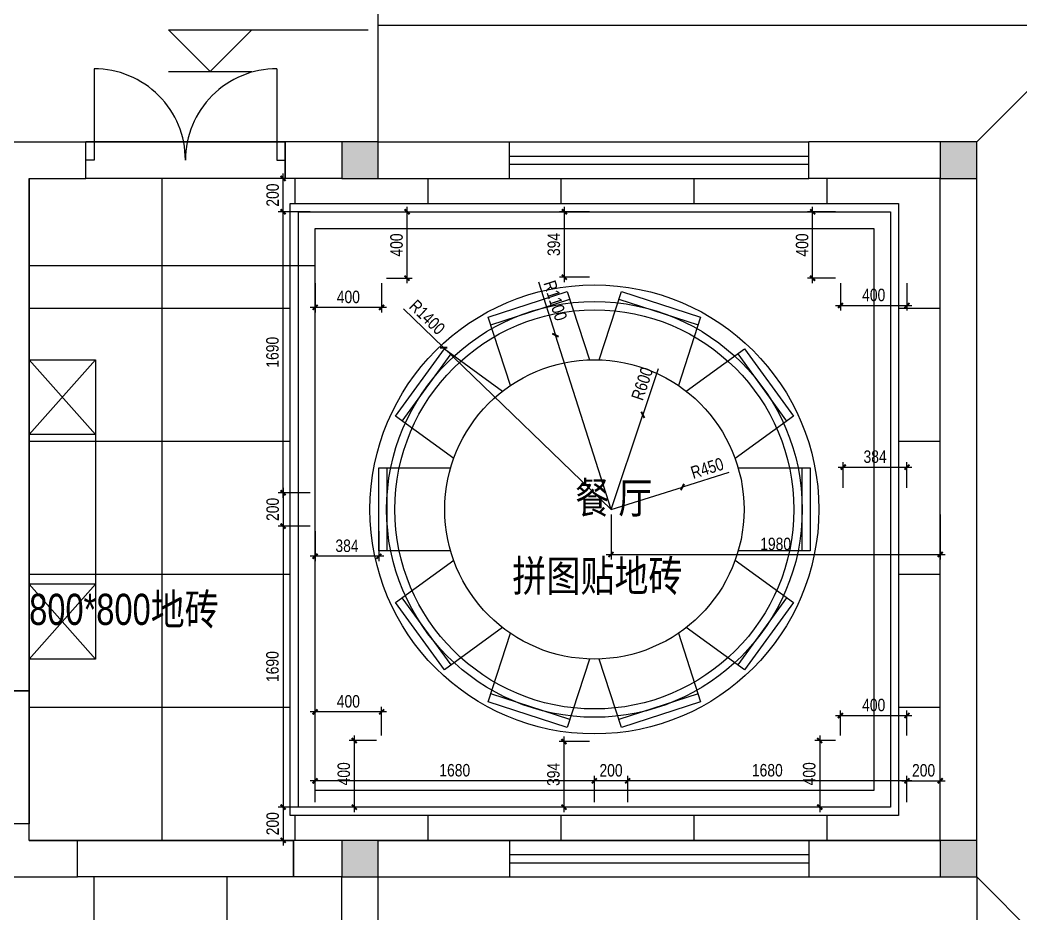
# Model space of a CAD drawing. Extents: x 160245 to 405305, y -111140 to 232735.
# Drawn here: x 173350 to 179371, y 222116 to 227491 of the extents above; entities that cross this region are included whole.
import ezdxf

# ---------------------------------------------------------------- set-up
doc = ezdxf.new("R2010")
doc.units = 0
doc.header["$LTSCALE"] = 10
doc.header["$MEASUREMENT"] = 0
doc.layers.get('Defpoints').update_dxf_attribs({"color": 229})
for name, color, linetype in [('Door 门', 107, 'Continuous'), ('E 立面标注尺寸', 9, 'Continuous'), ('P-Furniture 家具', 153, 'Continuous'), ('P-O wall 原始墙体', 245, 'Continuous'), ('P-Stair 楼梯（原建筑设备）', 159, 'Continuous'), ('P-Text  平面文字', 9, 'Continuous'), ('P-window 窗', 107, 'Continuous'), ('地面布置图', 250, 'Continuous')]:
    doc.layers.add(name, color=color, linetype=linetype)
doc.styles.add('PDC DIM', font='PMingLiU-ExtB.ttf', dxfattribs={"width": 0.85})
doc.dimstyles.new('PDC-A2', dxfattribs={"dimscale": 0, "dimtxt": 2.5, "dimasz": 1, "dimexe": 1, "dimexo": 1, "dimgap": 0.7, "dimtad": 1, "dimdec": 0, "dimtxsty": 'PDC DIM', "dimblk": 'ARCHTICK', "dimcen": 1, "dimdle": 1, "dimclrd": 8, "dimclre": 8, "dimclrt": 9, "dimadec": 0, "dimazin": 0, "dimtfac": 1, "dimtdec": 0, "dimtix": 1, "dimtmove": 2, "dimatfit": 3, "dimldrblk": 'PDC A2 T R', "dimfxl": 10, "dimfxlon": 1, "dimarcsym": 0})

# ---------------------------------------------------------------- blocks, each defined once
blk = doc.blocks.new('dcnazhuo')
at = {"layer": 'P-Furniture 家具', "linetype": 'ByBlock'}
for p, q in [((-250, 1247.4), (250, 1247.4)), ((-935.4, 862.2), (-530.9, 1156.1)), ((530.9, 1156.1), (935.4, 862.2)), ((-1263.6, 147.7), (-1109.1, 623.2)), ((1109.1, 623.2), (1263.6, 147.7)), ((-1109.1, -623.2), (-1263.6, -147.7)), ((1263.6, -147.7), (1109.1, -623.2)), ((-530.9, -1156.1), (-935.4, -862.2)), ((935.4, -862.2), (530.9, -1156.1)), ((250, -1247.4), (-250, -1247.4))]:
    blk.add_line(p, q, dxfattribs=at)
for points in [[(-250, 864.6), (-250, 1297.4), (250, 1297.4), (250, 864.6)], [(-710.4, 552.5), (-964.8, 902.6), (-560.3, 1196.5), (-305.9, 846.4)], [(305.9, 846.4), (560.3, 1196.5), (964.8, 902.6), (710.4, 552.5)], [(-899.5, 29.4), (-1311.1, 163.1), (-1156.6, 638.7), (-745, 504.9)], [(745, 504.9), (1156.6, 638.7), (1311.1, 163.1), (899.5, 29.4)], [(-745, -504.9), (-1156.6, -638.7), (-1311.1, -163.1), (-899.5, -29.4)], [(899.5, -29.4), (1311.1, -163.1), (1156.6, -638.7), (745, -504.9)], [(-305.9, -846.4), (-560.3, -1196.5), (-964.8, -902.6), (-710.4, -552.5)], [(710.4, -552.5), (964.8, -902.6), (560.3, -1196.5), (305.9, -846.4)], [(250, -864.6), (250, -1297.4), (-250, -1297.4), (-250, -864.6)]]:
    blk.add_lwpolyline(points, dxfattribs=at)
at = {"layer": 'P-Furniture 家具'}
blk.add_circle((0, 0), 900, dxfattribs=at)
blk = doc.blocks.new('_ArchTick')
at = {"color": 0, "linetype": 'ByBlock', "const_width": 0.4}
blk.add_lwpolyline([(-0.5, -0.5), (0.5, 0.5)], dxfattribs=at)
blk = doc.blocks.new('*D1498')
at = {"layer": 'Defpoints', "color": 0}
for p in [(174933, 226338.5), (175125.5, 226338.5), (175125.5, 224648.5)]:
    blk.add_point(p, dxfattribs=at)
at = {"layer": 'E 立面标注尺寸', "color": 8, "lineweight": -2}
for p, q in [((175095.5, 226338.5), (174903, 226338.5)), ((174933, 224618.5), (174933, 226368.5)), ((175095.5, 224648.5), (174903, 224648.5))]:
    blk.add_line(p, q, dxfattribs=at)
at = {"layer": 'E 立面标注尺寸', "color": 8, "lineweight": -2, "xscale": 30, "yscale": 30, "zscale": 30}
for p, rotation in [((174933, 226338.5), 90), ((174933, 224648.5), 270)]:
    blk.add_blockref('_ArchTick', p, dxfattribs=dict(at, rotation=rotation))
at = {"layer": 'E 立面标注尺寸', "color": 9, "insert": (174869.3, 225493.5), "char_height": 75, "attachment_point": 5, "rotation": 90, "style": 'PDC DIM'}
blk.add_mtext('1690', dxfattribs=at)
blk = doc.blocks.new('PDC A2 T R')
at = {"color": 0, "linetype": 'ByBlock'}
blk.add_line((0, 0), (-2, 0), dxfattribs=at)
for points in [[(-2.15, 0.89), (-1.49, 1.35), (-0.6, 0), (0, 0)], [(-2.15, -0.89), (-1.49, -1.35), (-0.6, 0), (0, 0)]]:
    blk.add_solid(points, dxfattribs=at)
blk = doc.blocks.new('*D1499')
at = {"layer": 'Defpoints', "color": 0}
for p in [(174933, 226538.5), (175115.5, 226538.5), (175125.5, 226338.5)]:
    blk.add_point(p, dxfattribs=at)
at = {"layer": 'E 立面标注尺寸', "color": 8, "lineweight": -2}
for p, q in [((174933, 226308.5), (174933, 226568.5)), ((175085.5, 226538.5), (174903, 226538.5)), ((175095.5, 226338.5), (174903, 226338.5))]:
    blk.add_line(p, q, dxfattribs=at)
at = {"layer": 'E 立面标注尺寸', "color": 8, "lineweight": -2, "xscale": 30, "yscale": 30, "zscale": 30}
for p, rotation in [((174933, 226538.5), 90), ((174933, 226338.5), 270)]:
    blk.add_blockref('_ArchTick', p, dxfattribs=dict(at, rotation=rotation))
at = {"layer": 'E 立面标注尺寸', "color": 9, "insert": (174870.3, 226438.5), "char_height": 75, "attachment_point": 5, "rotation": 90, "style": 'PDC DIM'}
blk.add_mtext('200', dxfattribs=at)
blk = doc.blocks.new('*D1358')
at = {"layer": 'Defpoints', "color": 0}
for p in [(175125.5, 224648.5), (174933, 224448.5), (175125.5, 224448.5)]:
    blk.add_point(p, dxfattribs=at)
at = {"layer": 'E 立面标注尺寸', "color": 8, "lineweight": -2}
for p, q in [((175095.5, 224648.5), (174903, 224648.5)), ((174933, 224678.5), (174933, 224418.5)), ((175095.5, 224448.5), (174903, 224448.5))]:
    blk.add_line(p, q, dxfattribs=at)
at = {"layer": 'E 立面标注尺寸', "color": 8, "lineweight": -2, "xscale": 30, "yscale": 30, "zscale": 30}
for p, rotation in [((174933, 224648.5), 90), ((174933, 224448.5), 270)]:
    blk.add_blockref('_ArchTick', p, dxfattribs=dict(at, rotation=rotation))
at = {"layer": 'E 立面标注尺寸', "color": 9, "insert": (174870.3, 224548.5), "char_height": 75, "attachment_point": 5, "rotation": 90, "style": 'PDC DIM'}
blk.add_mtext('200', dxfattribs=at)
blk = doc.blocks.new('*D1359')
at = {"layer": 'Defpoints', "color": 0}
for p in [(175125.5, 224448.5), (174933, 222758.5), (175125.5, 222758.5)]:
    blk.add_point(p, dxfattribs=at)
at = {"layer": 'E 立面标注尺寸', "color": 8, "lineweight": -2}
for p, q in [((174933, 224478.5), (174933, 222728.5)), ((175095.5, 224448.5), (174903, 224448.5)), ((175095.5, 222758.5), (174903, 222758.5))]:
    blk.add_line(p, q, dxfattribs=at)
at = {"layer": 'E 立面标注尺寸', "color": 8, "lineweight": -2, "xscale": 30, "yscale": 30, "zscale": 30}
for p, rotation in [((174933, 224448.5), 90), ((174933, 222758.5), 270)]:
    blk.add_blockref('_ArchTick', p, dxfattribs=dict(at, rotation=rotation))
at = {"layer": 'E 立面标注尺寸', "color": 9, "insert": (174869.3, 223603.5), "char_height": 75, "attachment_point": 5, "rotation": 90, "style": 'PDC DIM'}
blk.add_mtext('1690', dxfattribs=at)
blk = doc.blocks.new('*D1360')
at = {"layer": 'Defpoints', "color": 0}
for p in [(175125.5, 222758.5), (174933, 222558.5), (175125.5, 222558.5)]:
    blk.add_point(p, dxfattribs=at)
at = {"layer": 'E 立面标注尺寸', "color": 8, "lineweight": -2}
for p, q in [((174933, 222788.5), (174933, 222528.5)), ((175095.5, 222758.5), (174903, 222758.5)), ((175095.5, 222558.5), (174903, 222558.5))]:
    blk.add_line(p, q, dxfattribs=at)
at = {"layer": 'E 立面标注尺寸', "color": 8, "lineweight": -2, "xscale": 30, "yscale": 30, "zscale": 30}
for p, rotation in [((174933, 222758.5), 90), ((174933, 222558.5), 270)]:
    blk.add_blockref('_ArchTick', p, dxfattribs=dict(at, rotation=rotation))
at = {"layer": 'E 立面标注尺寸', "color": 9, "insert": (174870.3, 222658.5), "char_height": 75, "attachment_point": 5, "rotation": 90, "style": 'PDC DIM'}
blk.add_mtext('200', dxfattribs=at)
blk = doc.blocks.new('*D1361')
at = {"layer": 'Defpoints', "color": 0}
for p in [(178885.5, 222916.5), (178685.5, 222758.5), (178885.5, 222758.5)]:
    blk.add_point(p, dxfattribs=at)
at = {"layer": 'E 立面标注尺寸', "color": 8, "lineweight": -2}
for p, q in [((178655.5, 222916.5), (178915.5, 222916.5)), ((178685.5, 222788.5), (178685.5, 222946.5)), ((178885.5, 222788.5), (178885.5, 222946.5))]:
    blk.add_line(p, q, dxfattribs=at)
at = {"layer": 'E 立面标注尺寸', "color": 8, "lineweight": -2, "xscale": 30, "yscale": 30, "zscale": 30, "rotation": 180}
blk.add_blockref('_ArchTick', (178685.5, 222916.5), dxfattribs=at)
at = {"layer": 'E 立面标注尺寸', "color": 8, "lineweight": -2, "xscale": 30, "yscale": 30, "zscale": 30}
blk.add_blockref('_ArchTick', (178885.5, 222916.5), dxfattribs=at)
at = {"layer": 'E 立面标注尺寸', "color": 9, "insert": (178785.5, 222979.2), "char_height": 75, "attachment_point": 5, "style": 'PDC DIM'}
blk.add_mtext('200', dxfattribs=at)
blk = doc.blocks.new('*D1362')
at = {"layer": 'Defpoints', "color": 0}
for p in [(177005.5, 222916.5), (177005.5, 222758.5), (178685.5, 222758.5)]:
    blk.add_point(p, dxfattribs=at)
at = {"layer": 'E 立面标注尺寸', "color": 8, "lineweight": -2}
for p, q in [((178715.5, 222916.5), (176975.5, 222916.5)), ((177005.5, 222788.5), (177005.5, 222946.5)), ((178685.5, 222788.5), (178685.5, 222946.5))]:
    blk.add_line(p, q, dxfattribs=at)
at = {"layer": 'E 立面标注尺寸', "color": 8, "lineweight": -2, "xscale": 30, "yscale": 30, "zscale": 30, "rotation": 180}
blk.add_blockref('_ArchTick', (177005.5, 222916.5), dxfattribs=at)
at = {"layer": 'E 立面标注尺寸', "color": 8, "lineweight": -2, "xscale": 30, "yscale": 30, "zscale": 30}
blk.add_blockref('_ArchTick', (178685.5, 222916.5), dxfattribs=at)
at = {"layer": 'E 立面标注尺寸', "color": 9, "insert": (177845.5, 222979.7), "char_height": 75, "attachment_point": 5, "style": 'PDC DIM'}
blk.add_mtext('1680', dxfattribs=at)
blk = doc.blocks.new('*D1363')
at = {"layer": 'Defpoints', "color": 0}
for p in [(176805.5, 222916.5), (176805.5, 222758.5), (177005.5, 222758.5)]:
    blk.add_point(p, dxfattribs=at)
at = {"layer": 'E 立面标注尺寸', "color": 8, "lineweight": -2}
for p, q in [((177035.5, 222916.5), (176775.5, 222916.5)), ((176805.5, 222788.5), (176805.5, 222946.5)), ((177005.5, 222788.5), (177005.5, 222946.5))]:
    blk.add_line(p, q, dxfattribs=at)
at = {"layer": 'E 立面标注尺寸', "color": 8, "lineweight": -2, "xscale": 30, "yscale": 30, "zscale": 30, "rotation": 180}
blk.add_blockref('_ArchTick', (176805.5, 222916.5), dxfattribs=at)
at = {"layer": 'E 立面标注尺寸', "color": 8, "lineweight": -2, "xscale": 30, "yscale": 30, "zscale": 30}
blk.add_blockref('_ArchTick', (177005.5, 222916.5), dxfattribs=at)
at = {"layer": 'E 立面标注尺寸', "color": 9, "insert": (176905.5, 222979.2), "char_height": 75, "attachment_point": 5, "style": 'PDC DIM'}
blk.add_mtext('200', dxfattribs=at)
blk = doc.blocks.new('*D1364')
at = {"layer": 'Defpoints', "color": 0}
for p in [(175125.5, 222916.5), (175125.5, 222758.5), (176805.5, 222758.5)]:
    blk.add_point(p, dxfattribs=at)
at = {"layer": 'E 立面标注尺寸', "color": 8, "lineweight": -2}
for p, q in [((176835.5, 222916.5), (175095.5, 222916.5)), ((175125.5, 222788.5), (175125.5, 222946.5)), ((176805.5, 222788.5), (176805.5, 222946.5))]:
    blk.add_line(p, q, dxfattribs=at)
at = {"layer": 'E 立面标注尺寸', "color": 8, "lineweight": -2, "xscale": 30, "yscale": 30, "zscale": 30, "rotation": 180}
blk.add_blockref('_ArchTick', (175125.5, 222916.5), dxfattribs=at)
at = {"layer": 'E 立面标注尺寸', "color": 8, "lineweight": -2, "xscale": 30, "yscale": 30, "zscale": 30}
blk.add_blockref('_ArchTick', (176805.5, 222916.5), dxfattribs=at)
at = {"layer": 'E 立面标注尺寸', "color": 9, "insert": (175965.5, 222979.7), "char_height": 75, "attachment_point": 5, "style": 'PDC DIM'}
blk.add_mtext('1680', dxfattribs=at)
blk = doc.blocks.new('*D1365')
at = {"layer": 'Defpoints', "color": 0}
for p in [(176622.6, 223152.1), (176805.5, 223152.1), (176805.5, 222758.5)]:
    blk.add_point(p, dxfattribs=at)
at = {"layer": 'E 立面标注尺寸', "color": 8, "lineweight": -2}
for p, q in [((176775.5, 223152.1), (176592.6, 223152.1)), ((176622.6, 222728.5), (176622.6, 223182.1)), ((176775.5, 222758.5), (176592.6, 222758.5))]:
    blk.add_line(p, q, dxfattribs=at)
at = {"layer": 'E 立面标注尺寸', "color": 8, "lineweight": -2, "xscale": 30, "yscale": 30, "zscale": 30}
for p, rotation in [((176622.6, 223152.1), 90), ((176622.6, 222758.5), 270)]:
    blk.add_blockref('_ArchTick', p, dxfattribs=dict(at, rotation=rotation))
at = {"layer": 'E 立面标注尺寸', "color": 9, "insert": (176559.4, 222955.3), "char_height": 75, "attachment_point": 5, "rotation": 90, "style": 'PDC DIM'}
blk.add_mtext('394', dxfattribs=at)
blk = doc.blocks.new('*D1366')
at = {"layer": 'Defpoints', "color": 0}
for p in [(175125.5, 224448.5), (175509.1, 224448.5), (175125.5, 224266.6)]:
    blk.add_point(p, dxfattribs=at)
at = {"layer": 'E 立面标注尺寸', "color": 8, "lineweight": -2}
for p, q in [((175125.5, 224418.5), (175125.5, 224236.6)), ((175509.1, 224418.5), (175509.1, 224236.6)), ((175539.1, 224266.6), (175095.5, 224266.6))]:
    blk.add_line(p, q, dxfattribs=at)
at = {"layer": 'E 立面标注尺寸', "color": 8, "lineweight": -2, "xscale": 30, "yscale": 30, "zscale": 30, "rotation": 180}
blk.add_blockref('_ArchTick', (175125.5, 224266.6), dxfattribs=at)
at = {"layer": 'E 立面标注尺寸', "color": 8, "lineweight": -2, "xscale": 30, "yscale": 30, "zscale": 30}
blk.add_blockref('_ArchTick', (175509.1, 224266.6), dxfattribs=at)
at = {"layer": 'E 立面标注尺寸', "color": 9, "insert": (175317.3, 224329.4), "char_height": 75, "attachment_point": 5, "style": 'PDC DIM'}
blk.add_mtext('384', dxfattribs=at)
blk = doc.blocks.new('*D1367')
at = {"layer": 'Defpoints', "color": 0}
for p in [(176625, 226338.5), (176805.5, 226338.5), (176805.5, 225944.9)]:
    blk.add_point(p, dxfattribs=at)
at = {"layer": 'E 立面标注尺寸', "color": 8, "lineweight": -2}
for p, q in [((176775.5, 226338.5), (176595, 226338.5)), ((176625, 225914.9), (176625, 226368.5)), ((176775.5, 225944.9), (176595, 225944.9))]:
    blk.add_line(p, q, dxfattribs=at)
at = {"layer": 'E 立面标注尺寸', "color": 8, "lineweight": -2, "xscale": 30, "yscale": 30, "zscale": 30}
for p, rotation in [((176625, 226338.5), 90), ((176625, 225944.9), 270)]:
    blk.add_blockref('_ArchTick', p, dxfattribs=dict(at, rotation=rotation))
at = {"layer": 'E 立面标注尺寸', "color": 9, "insert": (176561.7, 226141.7), "char_height": 75, "attachment_point": 5, "rotation": 90, "style": 'PDC DIM'}
blk.add_mtext('394', dxfattribs=at)
blk = doc.blocks.new('*D1368')
at = {"layer": 'Defpoints', "color": 0}
for p in [(178685.5, 224802.5), (178301.9, 224648.5), (178685.5, 224648.5)]:
    blk.add_point(p, dxfattribs=at)
at = {"layer": 'E 立面标注尺寸', "color": 8, "lineweight": -2}
for p, q in [((178301.9, 224678.5), (178301.9, 224832.5)), ((178685.5, 224678.5), (178685.5, 224832.5)), ((178271.9, 224802.5), (178715.5, 224802.5))]:
    blk.add_line(p, q, dxfattribs=at)
at = {"layer": 'E 立面标注尺寸', "color": 8, "lineweight": -2, "xscale": 30, "yscale": 30, "zscale": 30, "rotation": 180}
blk.add_blockref('_ArchTick', (178301.9, 224802.5), dxfattribs=at)
at = {"layer": 'E 立面标注尺寸', "color": 8, "lineweight": -2, "xscale": 30, "yscale": 30, "zscale": 30}
blk.add_blockref('_ArchTick', (178685.5, 224802.5), dxfattribs=at)
at = {"layer": 'E 立面标注尺寸', "color": 9, "insert": (178493.7, 224865.2), "char_height": 75, "attachment_point": 5, "style": 'PDC DIM'}
blk.add_mtext('384', dxfattribs=at)
blk = doc.blocks.new('*D1369')
at = {"layer": 'Defpoints', "color": 0}
for p in [(175898.7, 225521.4), (176905.5, 224548.5)]:
    blk.add_point(p, dxfattribs=at)
at = {"layer": 'E 立面标注尺寸', "color": 8, "lineweight": -2}
for p in [(175657, 225755), (176905.5, 224548.5)]:
    blk.add_line(p, (175898.7, 225521.4), dxfattribs=at)
at = {"layer": 'E 立面标注尺寸', "color": 8, "lineweight": -2, "xscale": 30, "yscale": 30, "zscale": 30, "rotation": 315.9813718669543}
blk.add_blockref('_ArchTick', (175898.7, 225521.4), dxfattribs=at)
at = {"layer": 'E 立面标注尺寸', "color": 9, "insert": (175799.9, 225704.1), "char_height": 75, "attachment_point": 5, "rotation": 315.98137, "style": 'PDC DIM'}
blk.add_mtext('R1400', dxfattribs=at)
blk = doc.blocks.new('*D1370')
at = {"layer": 'Defpoints', "color": 0}
for p in [(176571, 225596.4), (176905.5, 224548.5)]:
    blk.add_point(p, dxfattribs=at)
at = {"layer": 'E 立面标注尺寸', "color": 8, "lineweight": -2}
for p in [(176468.8, 225916.7), (176905.5, 224548.5)]:
    blk.add_line(p, (176571, 225596.4), dxfattribs=at)
at = {"layer": 'E 立面标注尺寸', "color": 8, "lineweight": -2, "xscale": 30, "yscale": 30, "zscale": 30, "rotation": 287.701752159131}
blk.add_blockref('_ArchTick', (176571, 225596.4), dxfattribs=at)
at = {"layer": 'E 立面标注尺寸', "color": 9, "insert": (176570.6, 225804.2), "char_height": 75, "attachment_point": 5, "rotation": 287.70175, "style": 'PDC DIM'}
blk.add_mtext('R1100', dxfattribs=at)
blk = doc.blocks.new('*D1371')
at = {"layer": 'Defpoints', "color": 0}
for p in [(177096.6, 225117.3), (176905.5, 224548.5)]:
    blk.add_point(p, dxfattribs=at)
at = {"layer": 'E 立面标注尺寸', "color": 8, "lineweight": -2}
for p in [(177189.5, 225393.6), (176905.5, 224548.5)]:
    blk.add_line(p, (177096.6, 225117.3), dxfattribs=at)
at = {"layer": 'E 立面标注尺寸', "color": 8, "lineweight": -2, "xscale": 30, "yscale": 30, "zscale": 30, "rotation": 251.4214775090859}
blk.add_blockref('_ArchTick', (177096.6, 225117.3), dxfattribs=at)
at = {"layer": 'E 立面标注尺寸', "color": 9, "insert": (177092.7, 225304), "char_height": 75, "attachment_point": 5, "rotation": 71.42148, "style": 'PDC DIM'}
blk.add_mtext('R600', dxfattribs=at)
blk = doc.blocks.new('*D1372')
at = {"layer": 'Defpoints', "color": 0}
for p in [(177334.9, 224683.1), (176905.5, 224548.5)]:
    blk.add_point(p, dxfattribs=at)
at = {"layer": 'E 立面标注尺寸', "color": 8, "lineweight": -2}
for p in [(177613.1, 224770.3), (176905.5, 224548.5)]:
    blk.add_line(p, (177334.9, 224683.1), dxfattribs=at)
at = {"layer": 'E 立面标注尺寸', "color": 8, "lineweight": -2, "xscale": 30, "yscale": 30, "zscale": 30, "rotation": 197.4003882412772}
blk.add_blockref('_ArchTick', (177334.9, 224683.1), dxfattribs=at)
at = {"layer": 'E 立面标注尺寸', "color": 9, "insert": (177483.7, 224796.2), "char_height": 75, "attachment_point": 5, "rotation": 17.40039, "style": 'PDC DIM'}
blk.add_mtext('R450', dxfattribs=at)
blk = doc.blocks.new('*D1373')
at = {"layer": 'Defpoints', "color": 0}
for p in [(175125.5, 225938.5), (175525.5, 225938.5), (175125.5, 225763.1)]:
    blk.add_point(p, dxfattribs=at)
at = {"layer": 'E 立面标注尺寸', "color": 8, "lineweight": -2}
for p, q in [((175125.5, 225908.5), (175125.5, 225733.1)), ((175525.5, 225908.5), (175525.5, 225733.1)), ((175555.5, 225763.1), (175095.5, 225763.1))]:
    blk.add_line(p, q, dxfattribs=at)
at = {"layer": 'E 立面标注尺寸', "color": 8, "lineweight": -2, "xscale": 30, "yscale": 30, "zscale": 30, "rotation": 180}
blk.add_blockref('_ArchTick', (175125.5, 225763.1), dxfattribs=at)
at = {"layer": 'E 立面标注尺寸', "color": 8, "lineweight": -2, "xscale": 30, "yscale": 30, "zscale": 30}
blk.add_blockref('_ArchTick', (175525.5, 225763.1), dxfattribs=at)
at = {"layer": 'E 立面标注尺寸', "color": 9, "insert": (175325.5, 225825.9), "char_height": 75, "attachment_point": 5, "style": 'PDC DIM'}
blk.add_mtext('400', dxfattribs=at)
blk = doc.blocks.new('*D1374')
at = {"layer": 'Defpoints', "color": 0}
for p in [(175525.5, 226338.5), (175678.3, 226338.5), (175525.5, 225938.5)]:
    blk.add_point(p, dxfattribs=at)
at = {"layer": 'E 立面标注尺寸', "color": 8, "lineweight": -2}
for p, q in [((175555.5, 226338.5), (175708.3, 226338.5)), ((175678.3, 225908.5), (175678.3, 226368.5)), ((175555.5, 225938.5), (175708.3, 225938.5))]:
    blk.add_line(p, q, dxfattribs=at)
at = {"layer": 'E 立面标注尺寸', "color": 8, "lineweight": -2, "xscale": 30, "yscale": 30, "zscale": 30}
for p, rotation in [((175678.3, 226338.5), 90), ((175678.3, 225938.5), 270)]:
    blk.add_blockref('_ArchTick', p, dxfattribs=dict(at, rotation=rotation))
at = {"layer": 'E 立面标注尺寸', "color": 9, "insert": (175615.5, 226138.5), "char_height": 75, "attachment_point": 5, "rotation": 90, "style": 'PDC DIM'}
blk.add_mtext('400', dxfattribs=at)
blk = doc.blocks.new('*D1375')
at = {"layer": 'Defpoints', "color": 0}
for p in [(178285.5, 225938.5), (178685.5, 225938.5), (178685.5, 225774.9)]:
    blk.add_point(p, dxfattribs=at)
at = {"layer": 'E 立面标注尺寸', "color": 8, "lineweight": -2}
for p, q in [((178285.5, 225908.5), (178285.5, 225744.9)), ((178685.5, 225908.5), (178685.5, 225744.9)), ((178255.5, 225774.9), (178715.5, 225774.9))]:
    blk.add_line(p, q, dxfattribs=at)
at = {"layer": 'E 立面标注尺寸', "color": 8, "lineweight": -2, "xscale": 30, "yscale": 30, "zscale": 30, "rotation": 180}
blk.add_blockref('_ArchTick', (178285.5, 225774.9), dxfattribs=at)
at = {"layer": 'E 立面标注尺寸', "color": 8, "lineweight": -2, "xscale": 30, "yscale": 30, "zscale": 30}
blk.add_blockref('_ArchTick', (178685.5, 225774.9), dxfattribs=at)
at = {"layer": 'E 立面标注尺寸', "color": 9, "insert": (178485.5, 225837.6), "char_height": 75, "attachment_point": 5, "style": 'PDC DIM'}
blk.add_mtext('400', dxfattribs=at)
blk = doc.blocks.new('*D1376')
at = {"layer": 'Defpoints', "color": 0}
for p in [(178118, 226338.5), (178285.5, 226338.5), (178285.5, 225938.5)]:
    blk.add_point(p, dxfattribs=at)
at = {"layer": 'E 立面标注尺寸', "color": 8, "lineweight": -2}
for p, q in [((178255.5, 226338.5), (178088, 226338.5)), ((178118, 225908.5), (178118, 226368.5)), ((178255.5, 225938.5), (178088, 225938.5))]:
    blk.add_line(p, q, dxfattribs=at)
at = {"layer": 'E 立面标注尺寸', "color": 8, "lineweight": -2, "xscale": 30, "yscale": 30, "zscale": 30}
for p, rotation in [((178118, 226338.5), 90), ((178118, 225938.5), 270)]:
    blk.add_blockref('_ArchTick', p, dxfattribs=dict(at, rotation=rotation))
at = {"layer": 'E 立面标注尺寸', "color": 9, "insert": (178055.2, 226138.5), "char_height": 75, "attachment_point": 5, "rotation": 90, "style": 'PDC DIM'}
blk.add_mtext('400', dxfattribs=at)
blk = doc.blocks.new('*D1377')
at = {"layer": 'Defpoints', "color": 0}
for p in [(178685.5, 223309.1), (178285.5, 223158.5), (178685.5, 223158.5)]:
    blk.add_point(p, dxfattribs=at)
at = {"layer": 'E 立面标注尺寸', "color": 8, "lineweight": -2}
for p, q in [((178285.5, 223188.5), (178285.5, 223339.1)), ((178685.5, 223188.5), (178685.5, 223339.1)), ((178255.5, 223309.1), (178715.5, 223309.1))]:
    blk.add_line(p, q, dxfattribs=at)
at = {"layer": 'E 立面标注尺寸', "color": 8, "lineweight": -2, "xscale": 30, "yscale": 30, "zscale": 30, "rotation": 180}
blk.add_blockref('_ArchTick', (178285.5, 223309.1), dxfattribs=at)
at = {"layer": 'E 立面标注尺寸', "color": 8, "lineweight": -2, "xscale": 30, "yscale": 30, "zscale": 30}
blk.add_blockref('_ArchTick', (178685.5, 223309.1), dxfattribs=at)
at = {"layer": 'E 立面标注尺寸', "color": 9, "insert": (178485.5, 223371.9), "char_height": 75, "attachment_point": 5, "style": 'PDC DIM'}
blk.add_mtext('400', dxfattribs=at)
blk = doc.blocks.new('*D1378')
at = {"layer": 'Defpoints', "color": 0}
for p in [(178285.5, 223158.5), (178160.6, 222758.5), (178285.5, 222758.5)]:
    blk.add_point(p, dxfattribs=at)
at = {"layer": 'E 立面标注尺寸', "color": 8, "lineweight": -2}
for p, q in [((178255.5, 223158.5), (178130.6, 223158.5)), ((178160.6, 223188.5), (178160.6, 222728.5)), ((178255.5, 222758.5), (178130.6, 222758.5))]:
    blk.add_line(p, q, dxfattribs=at)
at = {"layer": 'E 立面标注尺寸', "color": 8, "lineweight": -2, "xscale": 30, "yscale": 30, "zscale": 30}
for p, rotation in [((178160.6, 223158.5), 90), ((178160.6, 222758.5), 270)]:
    blk.add_blockref('_ArchTick', p, dxfattribs=dict(at, rotation=rotation))
at = {"layer": 'E 立面标注尺寸', "color": 9, "insert": (178097.8, 222958.5), "char_height": 75, "attachment_point": 5, "rotation": 90, "style": 'PDC DIM'}
blk.add_mtext('400', dxfattribs=at)
blk = doc.blocks.new('*D1379')
at = {"layer": 'Defpoints', "color": 0}
for p in [(175525.5, 223158.5), (175360.9, 222758.5), (175525.5, 222758.5)]:
    blk.add_point(p, dxfattribs=at)
at = {"layer": 'E 立面标注尺寸', "color": 8, "lineweight": -2}
for p, q in [((175495.5, 223158.5), (175330.9, 223158.5)), ((175360.9, 223188.5), (175360.9, 222728.5)), ((175495.5, 222758.5), (175330.9, 222758.5))]:
    blk.add_line(p, q, dxfattribs=at)
at = {"layer": 'E 立面标注尺寸', "color": 8, "lineweight": -2, "xscale": 30, "yscale": 30, "zscale": 30}
for p, rotation in [((175360.9, 223158.5), 90), ((175360.9, 222758.5), 270)]:
    blk.add_blockref('_ArchTick', p, dxfattribs=dict(at, rotation=rotation))
at = {"layer": 'E 立面标注尺寸', "color": 9, "insert": (175298.2, 222958.5), "char_height": 75, "attachment_point": 5, "rotation": 90, "style": 'PDC DIM'}
blk.add_mtext('400', dxfattribs=at)
blk = doc.blocks.new('*D1380')
at = {"layer": 'Defpoints', "color": 0}
for p in [(175125.5, 223331.2), (175125.5, 223158.5), (175525.5, 223158.5)]:
    blk.add_point(p, dxfattribs=at)
at = {"layer": 'E 立面标注尺寸', "color": 8, "lineweight": -2}
for p, q in [((175555.5, 223331.2), (175095.5, 223331.2)), ((175125.5, 223188.5), (175125.5, 223361.2)), ((175525.5, 223188.5), (175525.5, 223361.2))]:
    blk.add_line(p, q, dxfattribs=at)
at = {"layer": 'E 立面标注尺寸', "color": 8, "lineweight": -2, "xscale": 30, "yscale": 30, "zscale": 30, "rotation": 180}
blk.add_blockref('_ArchTick', (175125.5, 223331.2), dxfattribs=at)
at = {"layer": 'E 立面标注尺寸', "color": 8, "lineweight": -2, "xscale": 30, "yscale": 30, "zscale": 30}
blk.add_blockref('_ArchTick', (175525.5, 223331.2), dxfattribs=at)
at = {"layer": 'E 立面标注尺寸', "color": 9, "insert": (175325.5, 223394), "char_height": 75, "attachment_point": 5, "style": 'PDC DIM'}
blk.add_mtext('400', dxfattribs=at)
blk = doc.blocks.new('*D1381')
at = {"layer": 'Defpoints', "color": 0}
for p in [(176905.5, 224548.5), (178885.5, 224548.5), (178885.5, 224277.3)]:
    blk.add_point(p, dxfattribs=at)
at = {"layer": 'E 立面标注尺寸', "color": 8, "lineweight": -2}
for p, q in [((176905.5, 224518.5), (176905.5, 224247.3)), ((178885.5, 224518.5), (178885.5, 224247.3)), ((176875.5, 224277.3), (178915.5, 224277.3))]:
    blk.add_line(p, q, dxfattribs=at)
at = {"layer": 'E 立面标注尺寸', "color": 8, "lineweight": -2, "xscale": 30, "yscale": 30, "zscale": 30, "rotation": 180}
blk.add_blockref('_ArchTick', (176905.5, 224277.3), dxfattribs=at)
at = {"layer": 'E 立面标注尺寸', "color": 8, "lineweight": -2, "xscale": 30, "yscale": 30, "zscale": 30}
blk.add_blockref('_ArchTick', (178885.5, 224277.3), dxfattribs=at)
at = {"layer": 'E 立面标注尺寸', "color": 9, "insert": (177895.5, 224340.5), "char_height": 75, "attachment_point": 5, "style": 'PDC DIM'}
blk.add_mtext('1980', dxfattribs=at)

msp = doc.modelspace()

# ---------------------------------------------------------------- hatches: boundary and pattern name
at = {"layer": '地面布置图'}
h = msp.add_hatch(dxfattribs=at)
h.set_pattern_fill('_USER', color=256, scale=800, style=0, double=1, pattern_type=0)
h.set_pattern_definition([(0, (173405.5, 222558.5), (0, 800), []), (90, (173405.5, 222558.5), (-800, 5e-14), [])])
h.paths.add_polyline_path([(173405.5, 223458.5), (173405.5, 222658.5), (173405.5, 222558.5), (173695.5, 222558.5), (174995.5, 222558.5), (175285.5, 222558.5), (175505.5, 222558.5), (176295.5, 222558.5), (176295.5, 222558.5), (178095.5, 222558.5), (178095.5, 222558.5), (178885.5, 222558.5), (178885.5, 226538.5), (178095.5, 226538.5), (176295.5, 226538.5), (175505.5, 226538.5), (175285.5, 226538.5), (174945.5, 226538.5), (173745.5, 226538.5), (173405.5, 226538.5)])
h.paths.add_polyline_path([(176626, 224432.3), (177258.6, 224432.3), (177258.6, 224816.6), (176626, 224816.6)], flags=8)
h.paths.add_polyline_path([(174975.5, 222708.5), (178635.5, 222708.5), (178635.5, 226388.5), (174975.5, 226388.5)], flags=16)
h = msp.add_hatch(dxfattribs=at)
h.set_pattern_fill('_USER', color=256, scale=800, style=0, double=1, pattern_type=0)
h.set_pattern_definition([(0, (172995.5, 218548.5), (0, 800), []), (90, (172995.5, 218548.5), (-800, 5e-14), [])])
h.paths.add_polyline_path([(171735.5, 217708.5), (171385.5, 217708.5), (171385.5, 218058.5), (171735.5, 218058.5)], flags=16)
h.paths.add_polyline_path([(174255.5, 217708.5), (174255.5, 218058.5), (174605.5, 218058.5), (174605.5, 217708.5)], flags=16)
h.paths.add_polyline_path([(171345.5, 218548.5), (171345.5, 221848.5), (174645.5, 221848.5), (174645.5, 218548.5)], flags=16)
h.paths.add_polyline_path([(171445.5, 218648.5), (171445.5, 221748.5), (174545.5, 221748.5), (174545.5, 218648.5)], flags=0)
h.paths.add_polyline_path([(171495.5, 218698.5), (171495.5, 221698.5), (174495.5, 221698.5), (174495.5, 218698.5)], flags=0)
h.paths.add_polyline_path([(175429.5, 214582.8), (176063.2, 214582.8), (176063.2, 214970.3), (175429.5, 214970.3)], flags=16)
h.paths.add_polyline_path([(170705.5, 220158.5), (170705.5, 212358.5), (171645.5, 212358.5), (171645.5, 212358.5), (173445.5, 212358.5), (174255.5, 212358.5), (174255.5, 212488.5), (174605.5, 212488.5), (174605.5, 212358.5), (177279.9, 212358.5), (177658.4, 212737), (178507, 213585.6), (178885.5, 213964.1), (178885.5, 216233), (177279.9, 217838.5), (175285.5, 217838.5), (175285.5, 222338.5), (166585.5, 222338.5), (166244.1, 222338.5), (165605.5, 221700), (165605.5, 220797.1), (166244.1, 220158.5), (167788.1, 220158.5), (167978.1, 220585), (167940.1, 220684), (168077.1, 220623), (168039.1, 220722), (168251.3, 221198.5), (169605.5, 221198.5), (169605.5, 220158.5)])
h.paths.add_polyline_path([(170139.5, 219938.5), (170485.5, 219938.5), (169205.5, 219938.5), (169508.7, 219938.5)], flags=17)

# ---------------------------------------------------------------- linework, layer by layer
at = {"layer": 'Door 门'}
for p, q in [((173795.5, 227198.5), (173795.5, 226648.5)), ((174895.5, 227198.5), (174895.5, 226648.5)), ((174945.5, 226758.5), (173745.5, 226758.5)), ((173795.5, 226648.5), (173745.5, 226648.5)), ((174895.5, 226648.5), (174945.5, 226648.5))]:
    msp.add_line(p, q, dxfattribs=at)
for centre, start, end in [((173795.5, 226648.5), 359.99999, 90), ((174895.5, 226648.5), 90, 180.00001)]:
    msp.add_arc(centre, 550, start, end, dxfattribs=at)
at = {"layer": 'P-Furniture 家具'}
for p, q in [((173805.5, 225448.5), (173405.5, 224998.5)), ((173405.5, 225448.5), (173805.5, 224998.5)), ((173805.5, 224998.5), (173405.5, 224998.5)), ((173805.5, 224098.5), (173405.5, 224098.5)), ((173805.5, 223648.5), (173405.5, 224098.5)), ((173405.5, 223648.5), (173805.5, 224098.5))]:
    msp.add_line(p, q, dxfattribs=at)
msp.add_lwpolyline([(173405.5, 225448.5), (173805.5, 225448.5), (173805.5, 223648.5), (173405.5, 223648.5)], close=True, dxfattribs=at)
at = {"layer": 'P-O wall 原始墙体'}
for p, q in [((173295.5, 226758.5), (173745.5, 226758.5)), ((173745.5, 226538.5), (173745.5, 226758.5)), ((175285.5, 226758.5), (174945.5, 226758.5)), ((174945.5, 226538.5), (174945.5, 226758.5)), ((175285.5, 226758.5), (175285.5, 226538.5)), ((175505.5, 226758.5), (175285.5, 226758.5)), ((175285.5, 226758.5), (175285.5, 226538.5)), ((175505.5, 226758.5), (176295.5, 226758.5)), ((175505.5, 226538.5), (175505.5, 226758.5)), ((176295.5, 226538.5), (176295.5, 226758.5)), ((178885.5, 226758.5), (178095.5, 226758.5)), ((178095.5, 226538.5), (178095.5, 226758.5)), ((178885.5, 226758.5), (178885.5, 226538.5)), ((179105.5, 226758.5), (178885.5, 226758.5)), ((178885.5, 226758.5), (178885.5, 226538.5)), ((179105.5, 226538.5), (179105.5, 226758.5)), ((173405.5, 226538.5), (173745.5, 226538.5)), ((173405.5, 226538.5), (173405.5, 223458.5)), ((175285.5, 226538.5), (174945.5, 226538.5)), ((175285.5, 226538.5), (175505.5, 226538.5)), ((175505.5, 226538.5), (176295.5, 226538.5)), ((178885.5, 226538.5), (178095.5, 226538.5)), ((178885.5, 222558.5), (178885.5, 226538.5)), ((178885.5, 226538.5), (179105.5, 226538.5)), ((179105.5, 222558.5), (179105.5, 226538.5)), ((173405.5, 223458.5), (173185.5, 223458.5)), ((173405.5, 222658.5), (173185.5, 222658.5)), ((173405.5, 222558.5), (173405.5, 222658.5)), ((173405.5, 222558.5), (173695.5, 222558.5)), ((173695.5, 222338.5), (173695.5, 222558.5)), ((175285.5, 222558.5), (174995.5, 222558.5)), ((174995.5, 222338.5), (174995.5, 222558.5)), ((175285.5, 222558.5), (175285.5, 222338.5)), ((175505.5, 222558.5), (175285.5, 222558.5)), ((175285.5, 222558.5), (175285.5, 222338.5)), ((175505.5, 222558.5), (176295.5, 222558.5)), ((175505.5, 222338.5), (175505.5, 222558.5)), ((176295.5, 222558.5), (176295.5, 222338.5)), ((178095.5, 222558.5), (178885.5, 222558.5)), ((178095.5, 222558.5), (178095.5, 222338.5)), ((178885.5, 222558.5), (178885.5, 222338.5)), ((179105.5, 222558.5), (178885.5, 222558.5)), ((178885.5, 222558.5), (178885.5, 222338.5)), ((179105.5, 222338.5), (179105.5, 222558.5)), ((170705.5, 222338.5), (173695.5, 222338.5)), ((175285.5, 222338.5), (174995.5, 222338.5)), ((175285.5, 222338.5), (175505.5, 222338.5)), ((175285.5, 221948.5), (175285.5, 222338.5)), ((175505.5, 222338.5), (176295.5, 222338.5)), ((175505.5, 221948.5), (175505.5, 222338.5)), ((178095.5, 222338.5), (178885.5, 222338.5)), ((178885.5, 222338.5), (179105.5, 222338.5))]:
    msp.add_line(p, q, dxfattribs=at)
for points in [[(175285.5, 226758.5), (175505.5, 226758.5), (175285.5, 226538.5), (175505.5, 226538.5)], [(178885.5, 226758.5), (179105.5, 226758.5), (178885.5, 226538.5), (179105.5, 226538.5)], [(175285.5, 222558.5), (175505.5, 222558.5), (175285.5, 222338.5), (175505.5, 222338.5)], [(178885.5, 222558.5), (179105.5, 222558.5), (178885.5, 222338.5), (179105.5, 222338.5)]]:
    msp.add_solid(points, dxfattribs=at)
at = {"layer": 'P-Stair 楼梯（原建筑设备）'}
for p, q in [((175505.5, 226758.5), (175505.5, 228858.5)), ((179805.5, 227458.5), (175505.5, 227458.5)), ((179805.5, 227458.5), (179105.5, 226758.5)), ((179105.5, 222338.5), (179105.5, 220148.5)), ((179105.5, 222338.5), (179805.5, 221638.5))]:
    msp.add_line(p, q, dxfattribs=at)
at = {"layer": 'P-Text  平面文字'}
for p, q in [((174494.3, 227181.7), (174244.3, 227431.7)), ((174244.3, 227431.7), (175444.3, 227431.7)), ((174744.3, 227431.7), (174494.3, 227181.7)), ((174244.3, 227181.7), (174744.3, 227181.7))]:
    msp.add_line(p, q, dxfattribs=at)
at = {"layer": 'P-window 窗'}
for p, q in [((176295.5, 226758.5), (178095.5, 226758.5)), ((176295.5, 226673.5), (178095.5, 226673.5)), ((176295.5, 226623.5), (178095.5, 226623.5)), ((176295.5, 226538.5), (178095.5, 226538.5)), ((176295.5, 222558.5), (178095.5, 222558.5)), ((176295.5, 222473.5), (178095.5, 222473.5)), ((176295.5, 222423.5), (178095.5, 222423.5)), ((176295.5, 222338.5), (178095.5, 222338.5))]:
    msp.add_line(p, q, dxfattribs=at)
at = {"layer": '地面布置图'}
msp.add_line((175125.5, 226012.2), (173405.5, 226012.2), dxfattribs=at)
for points in [[(173745.5, 226758.5), (174945.5, 226758.5), (174945.5, 226538.5), (173745.5, 226538.5)], [(174975.5, 226388.5), (178635.5, 226388.5), (178635.5, 222708.5), (174975.5, 222708.5)], [(175025.5, 226338.5), (178585.5, 226338.5), (178585.5, 222758.5), (175025.5, 222758.5)], [(175125.5, 226238.5), (178485.5, 226238.5), (178485.5, 222858.5), (175125.5, 222858.5)], [(173185.5, 223458.5), (173405.5, 223458.5), (173405.5, 222658.5), (173185.5, 222658.5)], [(173695.5, 222558.5), (174995.5, 222558.5), (174995.5, 222338.5), (173695.5, 222338.5)]]:
    msp.add_lwpolyline(points, close=True, dxfattribs=at)
for radius in [1350, 1250, 1200]:
    msp.add_circle((176805.5, 224548.5), radius, dxfattribs=at)

# ---------------------------------------------------------------- block references
at = {"layer": 'P-Furniture 家具', "rotation": 270}
msp.add_blockref('dcnazhuo', (176805.5, 224548.5), dxfattribs=at)

# ---------------------------------------------------------------- texts
at = {"layer": 'P-Text  平面文字', "style": 'PDC DIM', "width": 0.8}
msp.add_text('餐 厅', height=187.5, dxfattribs=at).set_placement((176690.1, 224524.7))
at = {"layer": '地面布置图', "style": 'PDC DIM', "width": 0.8}
for s, p in [('拼图贴地砖', (176312.2, 224055.2)), ('800*800地砖', (173405.5, 223853.8))]:
    msp.add_text(s, height=187.5, dxfattribs=at).set_placement(p)

# ---------------------------------------------------------------- dimensions: what is measured, and where the dimension line sits
at = {"layer": 'E 立面标注尺寸'}
for base, p1, p2, picture, middle in [((174933, 226538.5), (175125.5, 226338.5), (175115.5, 226538.5), '*D1499', (174870.3, 226438.5)), ((174933, 226338.5), (175125.5, 224648.5), (175125.5, 226338.5), '*D1498', (174869.3, 225493.5)), ((175678.3, 226338.5), (175525.5, 225938.5), (175525.5, 226338.5), '*D1374', (175615.5, 226138.5)), ((176625, 226338.5), (176805.5, 225944.9), (176805.5, 226338.5), '*D1367', (176561.7, 226141.7)), ((178118, 226338.5), (178285.5, 225938.5), (178285.5, 226338.5), '*D1376', (178055.2, 226138.5)), ((174933, 224448.5), (175125.5, 224648.5), (175125.5, 224448.5), '*D1358', (174870.3, 224548.5)), ((174933, 222758.5), (175125.5, 224448.5), (175125.5, 222758.5), '*D1359', (174869.3, 223603.5)), ((175360.9, 222758.5), (175525.5, 223158.5), (175525.5, 222758.5), '*D1379', (175298.2, 222958.5)), ((176622.6, 223152.1), (176805.5, 222758.5), (176805.5, 223152.1), '*D1365', (176559.4, 222955.3)), ((178160.6, 222758.5), (178285.5, 223158.5), (178285.5, 222758.5), '*D1378', (178097.8, 222958.5)), ((174933, 222558.5), (175125.5, 222758.5), (175125.5, 222558.5), '*D1360', (174870.3, 222658.5))]:
    dim = msp.add_linear_dim(base=base, p1=p1, p2=p2, angle=90, dimstyle='PDC-A2', override={"dimscale": 30}, dxfattribs=at)
    dim.commit()
    dim.dimension.update_dxf_attribs({"geometry": picture, "text_midpoint": middle})
for base, p1, p2, picture, middle in [((175125.5, 225763.1), (175525.5, 225938.5), (175125.5, 225938.5), '*D1373', (175325.5, 225825.9)), ((178685.5, 225774.9), (178285.5, 225938.5), (178685.5, 225938.5), '*D1375', (178485.5, 225837.6)), ((178685.5, 224802.5), (178301.9, 224648.5), (178685.5, 224648.5), '*D1368', (178493.7, 224865.2)), ((178885.5, 224277.3), (176905.5, 224548.5), (178885.5, 224548.5), '*D1381', (177895.5, 224340.5)), ((175125.5, 224266.6), (175509.1, 224448.5), (175125.5, 224448.5), '*D1366', (175317.3, 224329.4)), ((175125.5, 223331.2), (175525.5, 223158.5), (175125.5, 223158.5), '*D1380', (175325.5, 223394)), ((178685.5, 223309.1), (178285.5, 223158.5), (178685.5, 223158.5), '*D1377', (178485.5, 223371.9)), ((175125.5, 222916.5), (176805.5, 222758.5), (175125.5, 222758.5), '*D1364', (175965.5, 222979.7)), ((176805.5, 222916.5), (177005.5, 222758.5), (176805.5, 222758.5), '*D1363', (176905.5, 222979.2)), ((177005.5, 222916.5), (178685.5, 222758.5), (177005.5, 222758.5), '*D1362', (177845.5, 222979.7)), ((178885.5, 222916.5), (178685.5, 222758.5), (178885.5, 222758.5), '*D1361', (178785.5, 222979.2))]:
    dim = msp.add_linear_dim(base=base, p1=p1, p2=p2, dimstyle='PDC-A2', override={"dimscale": 30}, dxfattribs=at)
    dim.commit()
    dim.dimension.update_dxf_attribs({"geometry": picture, "text_midpoint": middle})
for mpoint, picture, middle in [((176571, 225596.4), '*D1370', (176570.6, 225804.2)), ((175898.7, 225521.4), '*D1369', (175799.9, 225704.1)), ((177096.6, 225117.3), '*D1371', (177092.7, 225304)), ((177334.9, 224683.1), '*D1372', (177483.7, 224796.2))]:
    dim = msp.add_radius_dim(center=(176905.5, 224548.5), mpoint=mpoint, dimstyle='PDC-A2', override={"dimscale": 30}, dxfattribs=at)
    dim.commit()
    dim.dimension.update_dxf_attribs({"geometry": picture, "text_midpoint": middle})

doc.saveas('drawing.dxf')
